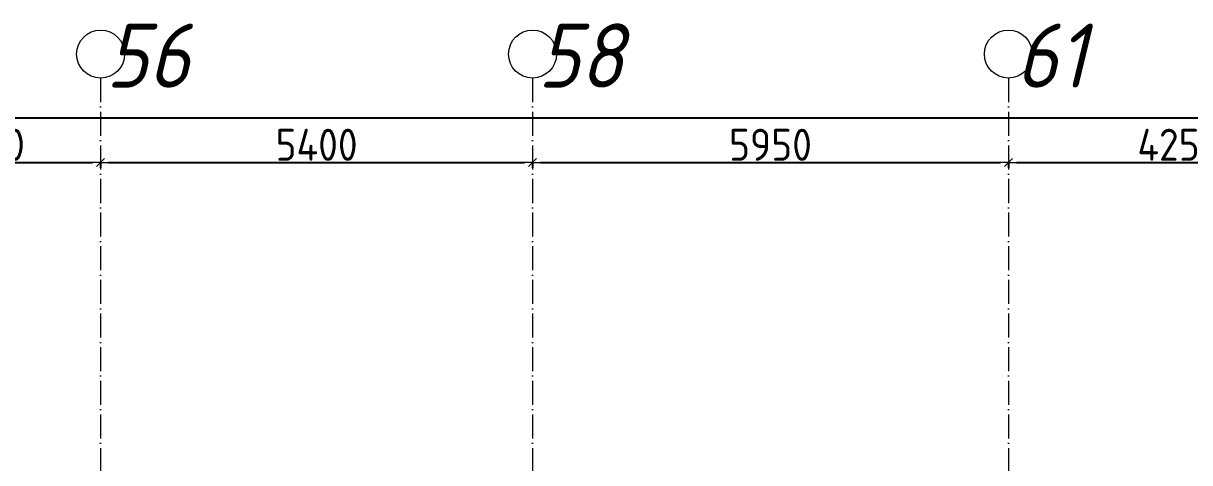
# Model space of a CAD drawing. Header units: millimetres. Extents: x -401725 to 250493, y 305116 to 802890.
# Drawn here: x 219212 to 233795, y 545105 to 550593 of the extents above; entities that cross this region are included whole.
import ezdxf

# ---------------------------------------------------------------- set-up
doc = ezdxf.new("R2010")
doc.units = ezdxf.units.MM
doc.linetypes.add('50_200_ШТРИХ_1Т_ш5_п1_п1_', pattern=[700, 500, -100, 0, -100])
for name, color, linetype, lineweight in [('A-____-____-DIMS', 7, 'Continuous', 9), ('S-GRID-____-IDEN', 7, 'Continuous', 9), ('S-GRID-____-OTLN-1', 7, '50_200_ШТРИХ_1Т_ш5_п1_п1_', 9)]:
    doc.layers.add(name, color=color, linetype=linetype, lineweight=lineweight)
doc.styles.add('ISOCPEUR_I_9', font='isocpeui.ttf', dxfattribs={"width": 0.9, "height": 250})
doc.styles.add('СПДС', font='isocpeur.ttf', dxfattribs={"width": 0.9})
doc.dimstyles.new('Размера А3', dxfattribs={"dimtxt": 200, "dimasz": 100, "dimexe": 70, "dimexo": 100, "dimgap": 20, "dimtad": 1, "dimdec": 0, "dimrnd": 10, "dimzin": 0, "dimdsep": 46, "dimtxsty": 'СПДС', "dimblk": 'ARROWHEAD_6', "dimcen": 1, "dimclrd": 256, "dimclre": 256, "dimclrt": 256, "dimazin": 0, "dimtfac": 1, "dimtdec": 0, "dimtmove": 2, "dimatfit": 3, "dimfxl": 1, "dimtolj": 1, "dimtzin": 0, "dimarcsym": 0})

# ---------------------------------------------------------------- blocks, each defined once
blk = doc.blocks.new('Ось сетки - Круг_Ø6_00__ISO-2_5_0_9K_-25732049-АР1_План отверстий 3 этажа в осях 1-64_Ю-ЯЯ')
at = {"layer": 'S-GRID-____-IDEN'}
blk.add_circle((0, 0), 3, dxfattribs=at)
blk = doc.blocks.new('ARROWHEAD_6')
at = {"color": 0, "linetype": 'Continuous'}
for p, q in [((0, 0), (-1, 0)), ((-0.5, -0.5), (0.5, 0.5))]:
    blk.add_line(p, q, dxfattribs=at)
blk = doc.blocks.new('*D2643')
at = {"layer": 'A-____-____-DIMS', "lineweight": -2, "transparency": 16777216}
for p, q in [((217279, 548862), (217279, 548786)), ((217379, 548856), (220079, 548856)), ((220179, 548862), (220179, 548786))]:
    blk.add_line(p, q, dxfattribs=at)
at = {"layer": 'Defpoints', "color": 0, "transparency": 16777216}
for p in [(217279, 548962), (220179, 548962), (220179, 548856)]:
    blk.add_point(p, dxfattribs=at)
at = {"layer": 'A-____-____-DIMS', "lineweight": -2, "transparency": 16777216, "xscale": 100, "yscale": 100, "zscale": 100, "rotation": 180}
blk.add_blockref('ARROWHEAD_6', (217279, 548856), dxfattribs=at)
at = {"layer": 'A-____-____-DIMS', "lineweight": -2, "transparency": 16777216, "xscale": 100, "yscale": 100, "zscale": 100}
blk.add_blockref('ARROWHEAD_6', (220179, 548856), dxfattribs=at)
at = {"layer": 'A-____-____-DIMS', "transparency": 16777216, "insert": (218729, 549076), "char_height": 400, "attachment_point": 5, "style": 'СПДС'}
blk.add_mtext('\\A1;2900', dxfattribs=at)
blk = doc.blocks.new('*D2644')
at = {"layer": 'A-____-____-DIMS', "lineweight": -2, "transparency": 16777216}
for p, q in [((220179, 548862), (220179, 548786)), ((220279, 548856), (225479, 548856)), ((225579, 548862), (225579, 548786))]:
    blk.add_line(p, q, dxfattribs=at)
at = {"layer": 'Defpoints', "color": 0, "transparency": 16777216}
for p in [(220179, 548962), (225579, 548962), (225579, 548856)]:
    blk.add_point(p, dxfattribs=at)
at = {"layer": 'A-____-____-DIMS', "lineweight": -2, "transparency": 16777216, "xscale": 100, "yscale": 100, "zscale": 100, "rotation": 180}
blk.add_blockref('ARROWHEAD_6', (220179, 548856), dxfattribs=at)
at = {"layer": 'A-____-____-DIMS', "lineweight": -2, "transparency": 16777216, "xscale": 100, "yscale": 100, "zscale": 100}
blk.add_blockref('ARROWHEAD_6', (225579, 548856), dxfattribs=at)
at = {"layer": 'A-____-____-DIMS', "transparency": 16777216, "insert": (222879, 549076), "char_height": 400, "attachment_point": 5, "style": 'СПДС'}
blk.add_mtext('\\A1;5400', dxfattribs=at)
blk = doc.blocks.new('*D2645')
at = {"layer": 'A-____-____-DIMS', "lineweight": -2, "transparency": 16777216}
for p, q in [((225579, 548862), (225579, 548786)), ((225679, 548856), (231429, 548856)), ((231529, 548862), (231529, 548786))]:
    blk.add_line(p, q, dxfattribs=at)
at = {"layer": 'Defpoints', "color": 0, "transparency": 16777216}
for p in [(225579, 548962), (231529, 548962), (231529, 548856)]:
    blk.add_point(p, dxfattribs=at)
at = {"layer": 'A-____-____-DIMS', "lineweight": -2, "transparency": 16777216, "xscale": 100, "yscale": 100, "zscale": 100, "rotation": 180}
blk.add_blockref('ARROWHEAD_6', (225579, 548856), dxfattribs=at)
at = {"layer": 'A-____-____-DIMS', "lineweight": -2, "transparency": 16777216, "xscale": 100, "yscale": 100, "zscale": 100}
blk.add_blockref('ARROWHEAD_6', (231529, 548856), dxfattribs=at)
at = {"layer": 'A-____-____-DIMS', "transparency": 16777216, "insert": (228554, 549076), "char_height": 400, "attachment_point": 5, "style": 'СПДС'}
blk.add_mtext('\\A1;5950', dxfattribs=at)
blk = doc.blocks.new('*D2646')
at = {"layer": 'A-____-____-DIMS', "lineweight": -2, "transparency": 16777216}
for p, q in [((231529, 548862), (231529, 548786)), ((231629, 548856), (235679, 548856)), ((235779, 548862), (235779, 548786))]:
    blk.add_line(p, q, dxfattribs=at)
at = {"layer": 'Defpoints', "color": 0, "transparency": 16777216}
for p in [(231529, 548962), (235779, 548962), (235779, 548856)]:
    blk.add_point(p, dxfattribs=at)
at = {"layer": 'A-____-____-DIMS', "lineweight": -2, "transparency": 16777216, "xscale": 100, "yscale": 100, "zscale": 100, "rotation": 180}
blk.add_blockref('ARROWHEAD_6', (231529, 548856), dxfattribs=at)
at = {"layer": 'A-____-____-DIMS', "lineweight": -2, "transparency": 16777216, "xscale": 100, "yscale": 100, "zscale": 100}
blk.add_blockref('ARROWHEAD_6', (235779, 548856), dxfattribs=at)
at = {"layer": 'A-____-____-DIMS', "transparency": 16777216, "insert": (233654, 549076), "char_height": 400, "attachment_point": 5, "style": 'СПДС'}
blk.add_mtext('\\A1;4250', dxfattribs=at)
blk = doc.blocks.new('*D2649')
at = {"layer": 'A-____-____-DIMS', "lineweight": -2, "transparency": 16777216}
for p, q in [((140079, 549415), (140079, 549339)), ((140179, 549409), (191048, 549409)), ((243479, 549409), (192456, 549409)), ((243579, 549415), (243579, 549339))]:
    blk.add_line(p, q, dxfattribs=at)
at = {"layer": 'Defpoints', "color": 0, "transparency": 16777216}
for p in [(140079, 549515), (243579, 549515), (243579, 549409)]:
    blk.add_point(p, dxfattribs=at)
at = {"layer": 'A-____-____-DIMS', "lineweight": -2, "transparency": 16777216, "xscale": 100, "yscale": 100, "zscale": 100, "rotation": 180}
blk.add_blockref('ARROWHEAD_6', (140079, 549409), dxfattribs=at)
at = {"layer": 'A-____-____-DIMS', "lineweight": -2, "transparency": 16777216, "xscale": 100, "yscale": 100, "zscale": 100}
blk.add_blockref('ARROWHEAD_6', (243579, 549409), dxfattribs=at)
at = {"layer": 'A-____-____-DIMS', "transparency": 16777216, "insert": (191068, 549835), "char_height": 400, "attachment_point": 1, "line_spacing_factor": 1.149209, "style": 'СПДС'}
blk.add_mtext('\\A1;103500', dxfattribs=at)

msp = doc.modelspace()

# ---------------------------------------------------------------- linework, layer by layer
at = {"layer": 'S-GRID-____-OTLN-1', "color": 251, "ltscale": 0.6, "true_color": 0x636466}
for p, q in [((220179.0567, 549908.7924), (220179.0567, 498996.983)), ((225579.0567, 549908.7924), (225579.0567, 498996.983)), ((231529.0567, 549908.7924), (231529.0567, 498996.983))]:
    msp.add_line(p, q, dxfattribs=at)

# ---------------------------------------------------------------- block references
at = {"layer": 'S-GRID-____-IDEN', "xscale": 99.99999999999993, "yscale": 99.99999999999993, "zscale": 99.99999999999993, "rotation": 180}
for p in [(220179.0567, 550208.7924), (225579.0567, 550208.7924), (231529.0567, 550208.7924)]:
    msp.add_blockref('Ось сетки - Круг_Ø6_00__ISO-2_5_0_9K_-25732049-АР1_План отверстий 3 этажа в осях 1-64_Ю-ЯЯ', p, dxfattribs=at)

# ---------------------------------------------------------------- texts
at = {"layer": 'S-GRID-____-IDEN', "char_height": 800, "attachment_point": 1, "style": 'ISOCPEUR_I_9'}
for s, insert, width in [('56', (220246.3502, 550589.9797), 404.0505), ('58', (225646.3502, 550589.9797), 404.0505), ('61', (231620.2002, 550589.9797), 346.329)]:
    msp.add_mtext(s, dxfattribs=dict(at, insert=insert, width=width))

# ---------------------------------------------------------------- dimensions: what is measured, and where the dimension line sits
at = {"layer": 'A-____-____-DIMS'}
dim = msp.add_linear_dim(base=(243579.0567, 549408.6096), p1=(140079.0567, 549514.6756), p2=(243579.0567, 549514.6756), dimstyle='Размера А3', override={"dimtxt": 400}, dxfattribs=at)
dim.commit()
dim.dimension.update_dxf_attribs({"geometry": '*D2649', "text_midpoint": (191751.907, 549568.5568), "dimtype": 160})
for base, p1, p2, picture, middle in [((220179.0567, 548856.3903), (217279.0567, 548962.4563), (220179.0567, 548962.4563), '*D2643', (218729.0567, 549076.3903)), ((225579.0567, 548856.3903), (220179.0567, 548962.4563), (225579.0567, 548962.4563), '*D2644', (222879.0567, 549076.3903)), ((231529.0567, 548856.3903), (225579.0567, 548962.4563), (231529.0567, 548962.4563), '*D2645', (228554.0567, 549076.3903)), ((235779.0567, 548856.3903), (231529.0567, 548962.4563), (235779.0567, 548962.4563), '*D2646', (233654.0567, 549076.3903))]:
    dim = msp.add_linear_dim(base=base, p1=p1, p2=p2, dimstyle='Размера А3', override={"dimtxt": 400}, dxfattribs=at)
    dim.commit()
    dim.dimension.update_dxf_attribs({"geometry": picture, "text_midpoint": middle})

doc.saveas('drawing.dxf')
